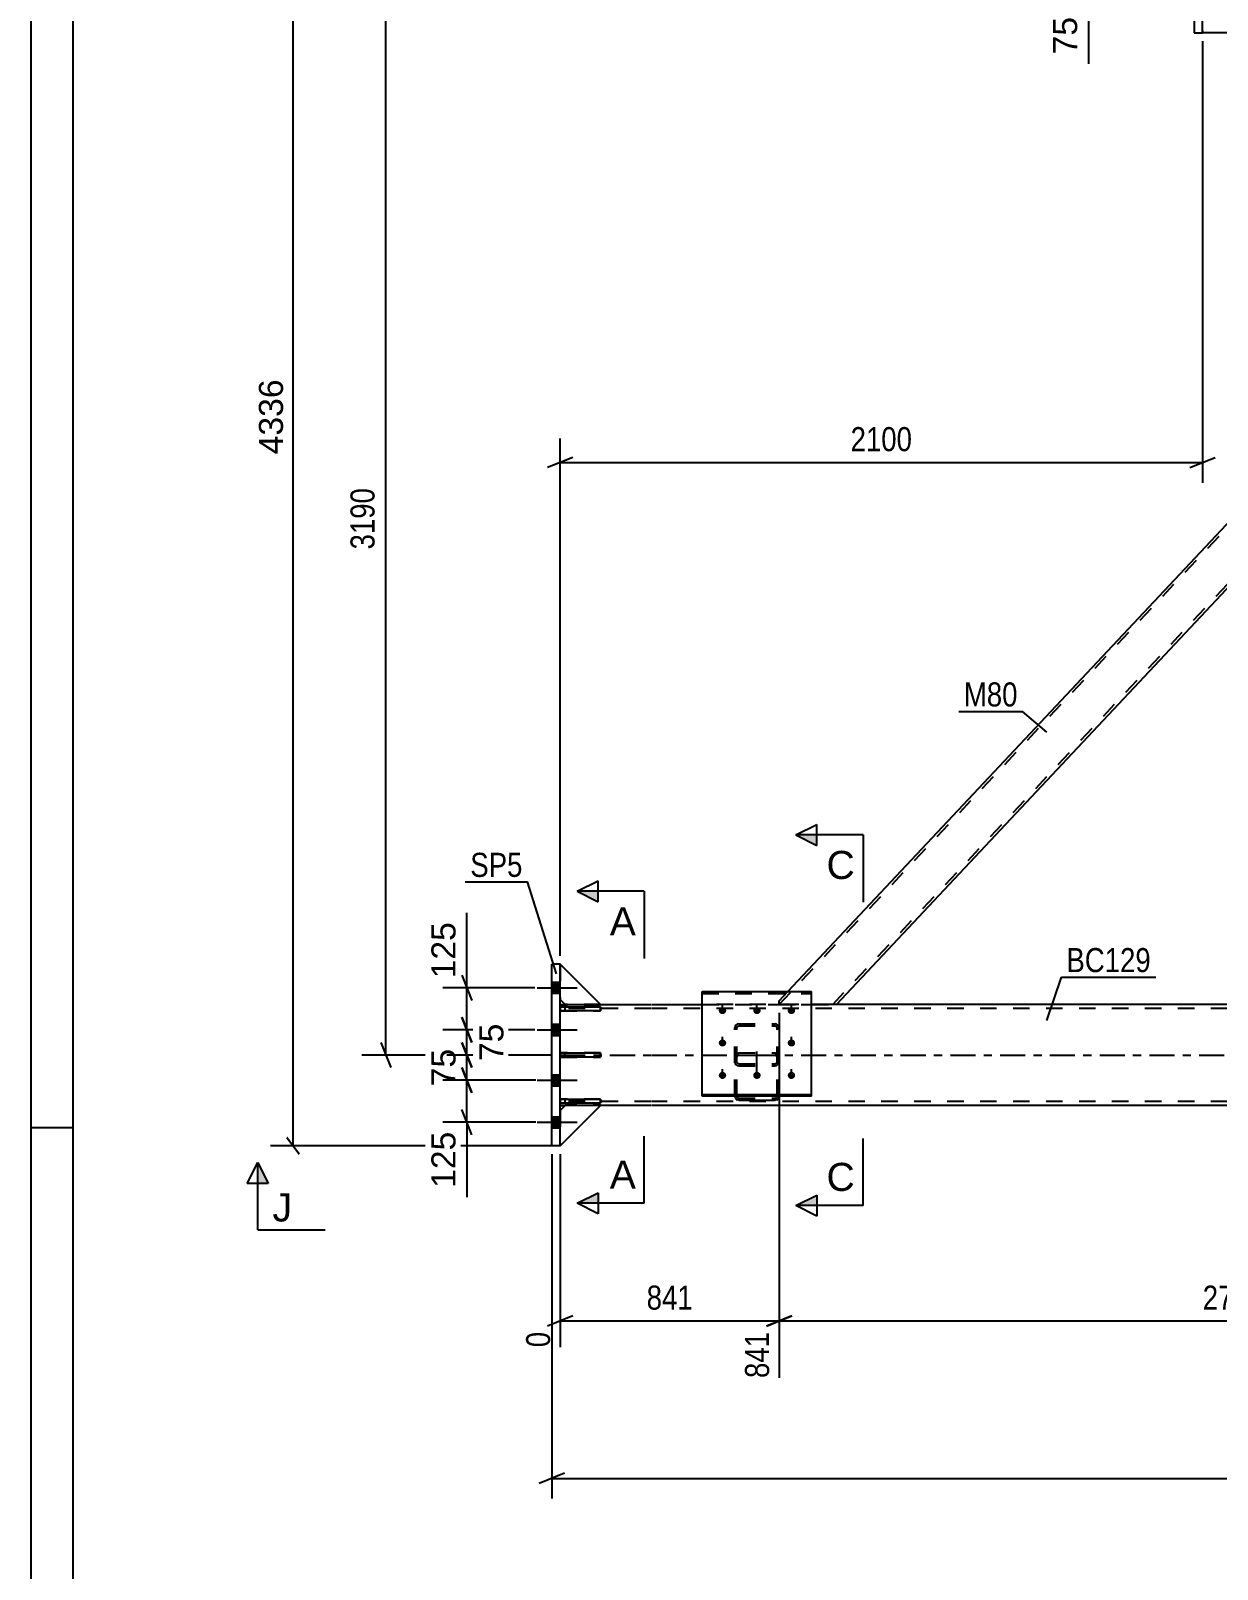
# Model space of a CAD drawing. Header units: millimetres. Extents: x -147 to 1042, y -583 to 258.
# Drawn here: x -147 to -5.8, y -188.8 to -5.8 of the extents above; entities that cross this region are included whole.
import ezdxf

# ---------------------------------------------------------------- set-up
doc = ezdxf.new("R2010")
doc.units = ezdxf.units.MM
doc.linetypes.add('DXK_LINE_DOT2', pattern=[3.9198, 1.9599, -1.9599])
doc.linetypes.add('DXK_LINE_DOT3', pattern=[5.9187, 2.979, -0.9799, 0.9799, -0.9799])
doc.styles.add('Arial', font='arial.ttf', dxfattribs={"height": 0.2})
doc.styles.add('Arial Narrow', font='ARIALN.TTF', dxfattribs={"height": 0.2})

# ---------------------------------------------------------------- blocks, each defined once
blk = doc.blocks.new('Unknown-335478933-1131')
at = {"color": 5, "linetype": 'Continuous'}
for p, q in [((-146.98, 257.75), (-146.98, -583.25)), ((-141.98, 252.75), (-141.98, -578.25)), ((-141.98, -136.25), (-146.98, -136.25))]:
    blk.add_line(p, q, dxfattribs=at)
blk = doc.blocks.new('Part-335478933-4177 - 4163')
at = {"color": 2, "linetype": 'Continuous'}
for p, q in [((-85, -138.4), (-85, -116.8)), ((-84, -116.8), (-85, -116.8)), ((-84, -138.4), (-84, -116.8)), ((-84, -138.4), (-85, -138.4))]:
    blk.add_line(p, q, dxfattribs=at)
blk = doc.blocks.new('Bolt-335478933-4175 - 4163')
at = {"linetype": 'Continuous'}
for points in [[(-85, -118.94), (-85, -120.26), (-84, -120.26), (-84, -118.94)], [(-85, -118.94), (-85, -120.26), (-84, -120.26), (-84, -118.94)], [(-85, -118.94), (-85, -120.26), (-84, -120.26), (-84, -118.94)], [(-85, -123.94), (-85, -125.26), (-84, -125.26), (-84, -123.94)], [(-85, -123.94), (-85, -125.26), (-84, -125.26), (-84, -123.94)], [(-85, -129.94), (-85, -131.26), (-84, -131.26), (-84, -129.94)], [(-85, -129.94), (-85, -131.26), (-84, -131.26), (-84, -129.94)], [(-85, -134.94), (-85, -136.26), (-84, -136.26), (-84, -134.94)], [(-85, -134.94), (-85, -136.26), (-84, -136.26), (-84, -134.94)], [(-85, -134.94), (-85, -136.26), (-84, -136.26), (-84, -134.94)]]:
    blk.add_hatch(color=1, dxfattribs=at).paths.add_polyline_path(points)
at = {"color": 1, "linetype": 'Continuous'}
for p, q in [((-85, -118.94), (-84, -118.94)), ((-85, -118.94), (-84, -118.94)), ((-85, -118.94), (-84, -118.94)), ((-86.76, -119.6), (-82, -119.6)), ((-86.76, -119.6), (-82, -119.6)), ((-86.76, -119.6), (-82, -119.6)), ((-85, -120.26), (-84, -120.26)), ((-85, -120.26), (-84, -120.26)), ((-85, -120.26), (-84, -120.26)), ((-85, -123.94), (-84, -123.94)), ((-85, -123.94), (-84, -123.94)), ((-86.76, -124.6), (-82, -124.6)), ((-86.76, -124.6), (-82, -124.6)), ((-85, -125.26), (-84, -125.26)), ((-85, -125.26), (-84, -125.26)), ((-86.76, -130.6), (-82, -130.6)), ((-86.76, -130.6), (-82, -130.6)), ((-85, -129.94), (-84, -129.94)), ((-85, -129.94), (-84, -129.94)), ((-85, -131.26), (-84, -131.26)), ((-85, -131.26), (-84, -131.26)), ((-85, -134.94), (-84, -134.94)), ((-85, -134.94), (-84, -134.94)), ((-85, -134.94), (-84, -134.94)), ((-86.76, -135.6), (-82, -135.6)), ((-86.76, -135.6), (-82, -135.6)), ((-86.76, -135.6), (-82, -135.6)), ((-85, -136.26), (-84, -136.26)), ((-85, -136.26), (-84, -136.26)), ((-85, -136.26), (-84, -136.26))]:
    blk.add_line(p, q, dxfattribs=at)
blk = doc.blocks.new('Part-335478933-4178 - 4163')
at = {"color": 2, "linetype": 'Continuous'}
for p, q in [((-7.6, 6), (-8.6, 6)), ((-8.6, 6), (-8.6, -6)), ((-7.6, -6), (-7.6, 6)), ((-8.6, -6), (-7.6, -6))]:
    blk.add_line(p, q, dxfattribs=at)
blk = doc.blocks.new('Part-335478933-4571 - 4163')
at = {"color": 2, "linetype": 'Continuous'}
for p, q in [((-83.4, -133.6), (-84, -134.2)), ((-84, -138.4), (-79.2, -133.6)), ((-79.2, -133.6), (-83.4, -133.6))]:
    blk.add_line(p, q, dxfattribs=at)
at = {"color": 7, "linetype": 'DXK_LINE_DOT2'}
blk.add_line((-84, -138.4), (-84, -134.2), dxfattribs=at)
blk = doc.blocks.new('Part-335478933-4208 - 4163')
at = {"color": 7, "linetype": 'DXK_LINE_DOT2'}
for p, q in [((-57.95, -121.6), (50.58, -6)), ((-51.59, -121.6), (56.76, -6.2)), ((56.76, -6), (50.15, -6)), ((-0.55, -67.71), (3.07, -63.85)), ((-57.96, -121.14), (-56.94, -120.06)), ((-57.96, -121.6), (-57.96, -121.14)), ((-57.96, -121.6), (-51.15, -121.6))]:
    blk.add_line(p, q, dxfattribs=at)
at = {"color": 2, "linetype": 'Continuous'}
for p, q in [((-56.94, -120.06), (50.15, -6)), ((3.07, -63.85), (56.76, -6.67)), ((56.76, -6.67), (56.76, -6)), ((-51.15, -121.6), (-0.55, -67.71))]:
    blk.add_line(p, q, dxfattribs=at)
blk = doc.blocks.new('Part-335478933-4326 - 4163')
at = {"color": 7, "linetype": 'DXK_LINE_DOT2'}
for p, q in [((-63.2, -124.18), (-63.24, -124.36)), ((-63.24, -132.46), (-63.24, -124.36)), ((-63.1, -124.04), (-63.2, -124.18)), ((-62.94, -123.94), (-63.1, -124.04)), ((-63, -124.36), (-62.98, -124.27)), ((-63, -132.46), (-63, -124.36)), ((-62.98, -124.27), (-62.93, -124.2)), ((-62.76, -123.91), (-62.94, -123.94)), ((-62.93, -124.2), (-62.85, -124.15)), ((-62.85, -124.15), (-62.76, -124.13)), ((-62.76, -123.91), (-58.44, -123.91)), ((-62.76, -124.13), (-58.44, -124.13)), ((-58.26, -123.94), (-58.44, -123.91)), ((-58.44, -124.13), (-58.35, -124.15)), ((-58.35, -124.15), (-58.27, -124.2)), ((-58.27, -124.2), (-58.22, -124.27)), ((-58.1, -124.04), (-58.26, -123.94)), ((-58.22, -124.27), (-58.2, -124.36)), ((-58.2, -132.46), (-58.2, -124.36)), ((-58, -124.18), (-58.1, -124.04)), ((-57.96, -124.36), (-58, -124.18)), ((-57.96, -132.46), (-57.96, -124.36)), ((-63.24, -127.86), (-63.2, -127.67)), ((-62.98, -127.77), (-63, -127.86)), ((-62.93, -127.68), (-62.98, -127.77)), ((-62.94, -127.39), (-62.76, -127.35)), ((-62.85, -127.63), (-62.93, -127.68)), ((-62.76, -127.61), (-62.85, -127.63)), ((-62.76, -127.35), (-58.44, -127.35)), ((-62.76, -127.61), (-58.44, -127.61)), ((-58.44, -127.35), (-58.26, -127.39)), ((-58.35, -127.63), (-58.44, -127.61)), ((-58.27, -127.68), (-58.35, -127.63)), ((-58.22, -127.77), (-58.27, -127.68)), ((-58.2, -127.86), (-58.22, -127.77)), ((-58, -127.67), (-57.96, -127.86)), ((-63.24, -128.42), (-63.2, -128.59)), ((-63.2, -128.59), (-63.1, -128.74)), ((-63.1, -128.74), (-62.94, -128.83)), ((-62.98, -128.5), (-63, -128.42)), ((-62.93, -128.58), (-62.98, -128.5)), ((-62.94, -128.83), (-62.76, -128.87)), ((-62.85, -128.63), (-62.93, -128.58)), ((-62.76, -128.64), (-62.85, -128.63)), ((-62.76, -128.64), (-58.44, -128.64)), ((-62.76, -128.87), (-58.44, -128.87)), ((-58.35, -128.63), (-58.44, -128.64)), ((-58.44, -128.87), (-58.26, -128.83)), ((-58.27, -128.58), (-58.35, -128.63)), ((-58.22, -128.5), (-58.27, -128.58)), ((-58.26, -128.83), (-58.1, -128.74)), ((-58.2, -128.42), (-58.22, -128.5)), ((-58.1, -128.74), (-58, -128.59)), ((-58, -128.59), (-57.96, -128.42)), ((-63.23, -132.49), (-63.24, -132.46)), ((-63, -132.46), (-62.98, -132.56)), ((-62.98, -132.56), (-62.93, -132.64)), ((-62.93, -132.64), (-62.85, -132.7)), ((-62.85, -132.7), (-62.76, -132.72)), ((-62.76, -132.72), (-58.44, -132.72)), ((-58.44, -132.72), (-58.35, -132.7)), ((-58.35, -132.7), (-58.27, -132.64)), ((-58.27, -132.64), (-58.22, -132.56)), ((-58.22, -132.56), (-58.2, -132.46)), ((-57.96, -132.46), (-57.97, -132.49))]:
    blk.add_line(p, q, dxfattribs=at)
at = {"color": 7, "linetype": 'DXK_LINE_DOT3'}
blk.add_line((-60.6, -130.16), (-60.6, -126.39), dxfattribs=at)
at = {"color": 2, "linetype": 'Continuous'}
for p, q in [((-63.2, -132.66), (-63.23, -132.49)), ((-62.76, -132.97), (-62.94, -132.93)), ((-62.76, -132.97), (-58.44, -132.97)), ((-58.26, -132.93), (-58.44, -132.97)), ((-57.97, -132.49), (-58, -132.66))]:
    blk.add_line(p, q, dxfattribs=at)
at = {"color": 7, "linetype": 'DXK_LINE_DOT2'}
for centre, start, end in [((-62.74, -127.84), 114.32, 159.2417), ((-58.46, -127.84), 20.7583, 65.68)]:
    blk.add_arc(centre, 0.496, start, end, dxfattribs=at)
at = {"color": 2, "linetype": 'Continuous'}
for centre, start, end in [((-62.74, -132.48), 200.7583, 245.68), ((-58.46, -132.48), 294.32, 339.2417)]:
    blk.add_arc(centre, 0.496, start, end, dxfattribs=at)
blk = doc.blocks.new('Part-335478933-4429 - 4163')
at = {"color": 2, "linetype": 'Continuous'}
for p, q in [((-67.1, -120.06), (-54.1, -120.06)), ((-67.1, -132.49), (-67.1, -120.06)), ((-54.1, -132.49), (-54.1, -120.06)), ((-67.1, -132.28), (-54.1, -132.28)), ((-54.1, -132.49), (-67.1, -132.49))]:
    blk.add_line(p, q, dxfattribs=at)
at = {"color": 7, "linetype": 'DXK_LINE_DOT2'}
blk.add_line((-67.1, -120.28), (-54.1, -120.28), dxfattribs=at)
blk = doc.blocks.new('Part-335478933-4473 - 4163')
at = {"color": 2, "linetype": 'Continuous'}
for p, q in [((-84, -121.6), (-83.4, -121.6)), ((-79.2, -121.6), (-73.2, -121.6)), ((-73.1, -121.6), (-67.1, -121.6)), ((172.91, -121.6), (-54.1, -121.6)), ((-84, -133.6), (-83.4, -133.6)), ((-73.2, -133.6), (-79.2, -133.6)), ((548.04, -133.6), (-73.1, -133.6))]:
    blk.add_line(p, q, dxfattribs=at)
at = {"color": 7, "linetype": 'DXK_LINE_DOT2'}
for p, q in [((-84, -133.6), (-84, -121.6)), ((-73.2, -122.08), (-84, -122.08)), ((-83.4, -121.6), (-79.2, -121.6)), ((548.04, -122.08), (-73.1, -122.08)), ((548.04, -121.6), (-67.1, -121.6)), ((-67.1, -121.6), (-54.1, -121.6)), ((-73.2, -133.12), (-84, -133.12)), ((548.04, -133.12), (-73.1, -133.12)), ((-79.2, -133.6), (-83.4, -133.6))]:
    blk.add_line(p, q, dxfattribs=at)
at = {"color": 7, "linetype": 'DXK_LINE_DOT3'}
for p, q in [((-84, -127.6), (-73.2, -127.6)), ((-73.1, -127.6), (548.04, -127.6))]:
    blk.add_line(p, q, dxfattribs=at)
blk = doc.blocks.new('Part-335478933-4478 - 4163')
at = {"color": 7, "linetype": 'DXK_LINE_DOT2'}
blk.add_line((-7.6, 6), (-7.6, -6), dxfattribs=at)
at = {"color": 2, "linetype": 'Continuous'}
blk.add_line((421.8, -6), (-7.6, -6), dxfattribs=at)
blk = doc.blocks.new('Bolt-335478933-4514 - 4163')
at = {"linetype": 'Continuous'}
for points in [[(-64.7, -122.73), (-64.79, -122.72), (-64.88, -122.69), (-64.96, -122.65), (-65.03, -122.59), (-65.08, -122.52), (-65.12, -122.44), (-65.14, -122.36), (-65.14, -122.27), (-65.12, -122.19), (-65.08, -122.11), (-65.03, -122.04), (-64.96, -121.98), (-64.88, -121.94), (-64.79, -121.91), (-64.7, -121.9), (-64.61, -121.91), (-64.52, -121.94), (-64.44, -121.98), (-64.37, -122.04), (-64.32, -122.11), (-64.28, -122.19), (-64.26, -122.27), (-64.26, -122.36), (-64.28, -122.44), (-64.32, -122.52), (-64.37, -122.59), (-64.44, -122.65), (-64.52, -122.69), (-64.61, -122.72)], [(-60.6, -122.73), (-60.69, -122.72), (-60.78, -122.69), (-60.86, -122.65), (-60.93, -122.59), (-60.98, -122.52), (-61.02, -122.44), (-61.04, -122.36), (-61.04, -122.27), (-61.02, -122.19), (-60.98, -122.11), (-60.93, -122.04), (-60.86, -121.98), (-60.78, -121.94), (-60.69, -121.91), (-60.6, -121.9), (-60.51, -121.91), (-60.42, -121.94), (-60.34, -121.98), (-60.27, -122.04), (-60.22, -122.11), (-60.18, -122.19), (-60.16, -122.27), (-60.16, -122.36), (-60.18, -122.44), (-60.22, -122.52), (-60.27, -122.59), (-60.34, -122.65), (-60.42, -122.69), (-60.51, -122.72)], [(-56.5, -122.73), (-56.59, -122.72), (-56.68, -122.69), (-56.76, -122.65), (-56.83, -122.59), (-56.88, -122.52), (-56.92, -122.44), (-56.94, -122.36), (-56.94, -122.27), (-56.92, -122.19), (-56.88, -122.11), (-56.83, -122.04), (-56.76, -121.98), (-56.68, -121.94), (-56.59, -121.91), (-56.5, -121.9), (-56.41, -121.91), (-56.32, -121.94), (-56.24, -121.98), (-56.17, -122.04), (-56.12, -122.11), (-56.08, -122.19), (-56.06, -122.27), (-56.06, -122.36), (-56.08, -122.44), (-56.12, -122.52), (-56.17, -122.59), (-56.24, -122.65), (-56.32, -122.69), (-56.41, -122.72)], [(-64.7, -126.58), (-64.79, -126.57), (-64.88, -126.55), (-64.96, -126.5), (-65.03, -126.44), (-65.08, -126.37), (-65.12, -126.3), (-65.14, -126.21), (-65.14, -126.12), (-65.12, -126.04), (-65.08, -125.96), (-65.03, -125.89), (-64.96, -125.83), (-64.88, -125.79), (-64.79, -125.76), (-64.7, -125.75), (-64.61, -125.76), (-64.52, -125.79), (-64.44, -125.83), (-64.37, -125.89), (-64.32, -125.96), (-64.28, -126.04), (-64.26, -126.12), (-64.26, -126.21), (-64.28, -126.3), (-64.32, -126.37), (-64.37, -126.44), (-64.44, -126.5), (-64.52, -126.55), (-64.61, -126.57)], [(-56.5, -126.58), (-56.59, -126.57), (-56.68, -126.55), (-56.76, -126.5), (-56.83, -126.44), (-56.88, -126.37), (-56.92, -126.3), (-56.94, -126.21), (-56.94, -126.12), (-56.92, -126.04), (-56.88, -125.96), (-56.83, -125.89), (-56.76, -125.83), (-56.68, -125.79), (-56.59, -125.76), (-56.5, -125.75), (-56.41, -125.76), (-56.32, -125.79), (-56.24, -125.83), (-56.17, -125.89), (-56.12, -125.96), (-56.08, -126.04), (-56.06, -126.12), (-56.06, -126.21), (-56.08, -126.3), (-56.12, -126.37), (-56.17, -126.44), (-56.24, -126.5), (-56.32, -126.55), (-56.41, -126.57)], [(-64.7, -130.43), (-64.79, -130.43), (-64.88, -130.4), (-64.96, -130.36), (-65.03, -130.3), (-65.08, -130.23), (-65.12, -130.15), (-65.14, -130.06), (-65.14, -129.98), (-65.12, -129.89), (-65.08, -129.81), (-65.03, -129.74), (-64.96, -129.69), (-64.88, -129.64), (-64.79, -129.62), (-64.7, -129.61), (-64.61, -129.62), (-64.52, -129.64), (-64.44, -129.69), (-64.37, -129.74), (-64.32, -129.81), (-64.28, -129.89), (-64.26, -129.98), (-64.26, -130.06), (-64.28, -130.15), (-64.32, -130.23), (-64.37, -130.3), (-64.44, -130.36), (-64.52, -130.4), (-64.61, -130.43)], [(-60.6, -130.43), (-60.69, -130.43), (-60.78, -130.4), (-60.86, -130.36), (-60.93, -130.3), (-60.98, -130.23), (-61.02, -130.15), (-61.04, -130.06), (-61.04, -129.98), (-61.02, -129.89), (-60.98, -129.81), (-60.93, -129.74), (-60.86, -129.69), (-60.78, -129.64), (-60.69, -129.62), (-60.6, -129.61), (-60.51, -129.62), (-60.42, -129.64), (-60.34, -129.69), (-60.27, -129.74), (-60.22, -129.81), (-60.18, -129.89), (-60.16, -129.98), (-60.16, -130.06), (-60.18, -130.15), (-60.22, -130.23), (-60.27, -130.3), (-60.34, -130.36), (-60.42, -130.4), (-60.51, -130.43)], [(-56.5, -130.43), (-56.59, -130.43), (-56.68, -130.4), (-56.76, -130.36), (-56.83, -130.3), (-56.88, -130.23), (-56.92, -130.15), (-56.94, -130.06), (-56.94, -129.98), (-56.92, -129.89), (-56.88, -129.81), (-56.83, -129.74), (-56.76, -129.69), (-56.68, -129.64), (-56.59, -129.62), (-56.5, -129.61), (-56.41, -129.62), (-56.32, -129.64), (-56.24, -129.69), (-56.17, -129.74), (-56.12, -129.81), (-56.08, -129.89), (-56.06, -129.98), (-56.06, -130.06), (-56.08, -130.15), (-56.12, -130.23), (-56.17, -130.3), (-56.24, -130.36), (-56.32, -130.4), (-56.41, -130.43)]]:
    blk.add_hatch(color=1, dxfattribs=at).paths.add_polyline_path(points)
at = {"color": 1, "linetype": 'Continuous'}
for p, q in [((-64.7, -122.71), (-64.7, -121.58)), ((-60.6, -122.71), (-60.6, -121.58)), ((-56.5, -122.71), (-56.5, -121.58)), ((-64.7, -126.56), (-64.7, -125.43)), ((-56.5, -126.56), (-56.5, -125.43)), ((-64.7, -130.42), (-64.7, -129.28)), ((-60.6, -130.42), (-60.6, -129.28)), ((-56.5, -130.42), (-56.5, -129.28))]:
    blk.add_line(p, q, dxfattribs=at)
blk = doc.blocks.new('Part-335478933-4568 - 4163')
at = {"color": 7, "linetype": 'DXK_LINE_DOT2'}
for p, q in [((-83.4, -133.6), (-84, -134.2)), ((-84, -138.4), (-79.2, -133.6)), ((-84, -134.2), (-84, -138.4)), ((-79.2, -133.6), (-83.4, -133.6))]:
    blk.add_line(p, q, dxfattribs=at)
blk = doc.blocks.new('Part-335478933-4574 - 4163')
at = {"color": 7, "linetype": 'DXK_LINE_DOT2'}
for p, q in [((-84, -121), (-84, -116.8)), ((-84, -116.8), (-79.2, -121.6)), ((-83.4, -121.6), (-84, -121)), ((-79.2, -121.6), (-83.4, -121.6))]:
    blk.add_line(p, q, dxfattribs=at)
blk = doc.blocks.new('Part-335478933-4577 - 4163')
at = {"color": 2, "linetype": 'Continuous'}
for p, q in [((-79.2, -121.6), (-84, -116.8)), ((-84, -121), (-83.4, -121.6)), ((-83.4, -121.6), (-79.2, -121.6))]:
    blk.add_line(p, q, dxfattribs=at)
at = {"color": 7, "linetype": 'DXK_LINE_DOT2'}
blk.add_line((-84, -116.8), (-84, -121), dxfattribs=at)
blk = doc.blocks.new('Part-335478933-4580 - 4163')
at = {"color": 2, "linetype": 'Continuous'}
for p, q in [((-84, -127.84), (-84, -127.36)), ((-84, -127.36), (-79.2, -127.36)), ((-79.2, -127.84), (-84, -127.84)), ((-79.2, -127.36), (-79.2, -127.84))]:
    blk.add_line(p, q, dxfattribs=at)
at = {"color": 7, "linetype": 'DXK_LINE_DOT2'}
blk.add_line((-83.4, -127.84), (-83.4, -127.36), dxfattribs=at)
blk = doc.blocks.new('Part-335478933-4583 - 4163')
at = {"color": 2, "linetype": 'Continuous'}
for p, q in [((-84, -133.34), (-84, -132.86)), ((-84, -132.86), (-79.2, -132.86)), ((-79.2, -133.34), (-84, -133.34)), ((-79.2, -132.86), (-79.2, -133.34))]:
    blk.add_line(p, q, dxfattribs=at)
at = {"color": 7, "linetype": 'DXK_LINE_DOT2'}
blk.add_line((-83.4, -133.34), (-83.4, -132.86), dxfattribs=at)
blk = doc.blocks.new('Part-335478933-4586 - 4163')
at = {"color": 2, "linetype": 'Continuous'}
for p, q in [((-84, -122.34), (-84, -121.86)), ((-84, -121.86), (-79.2, -121.86)), ((-79.2, -122.34), (-84, -122.34)), ((-79.2, -121.86), (-79.2, -122.34))]:
    blk.add_line(p, q, dxfattribs=at)
at = {"color": 7, "linetype": 'DXK_LINE_DOT2'}
blk.add_line((-83.4, -122.34), (-83.4, -121.86), dxfattribs=at)
blk = doc.blocks.new('Part-335478933-4589 - 4163')
at = {"color": 7, "linetype": 'DXK_LINE_DOT2'}
for p, q in [((-79.2, -127.36), (-84, -127.36)), ((-84, -127.36), (-84, -127.84)), ((-84, -127.84), (-79.2, -127.84)), ((-83.4, -127.84), (-83.4, -127.36)), ((-79.2, -127.84), (-79.2, -127.36))]:
    blk.add_line(p, q, dxfattribs=at)
blk = doc.blocks.new('Part-335478933-4592 - 4163')
at = {"color": 7, "linetype": 'DXK_LINE_DOT2'}
for p, q in [((-79.2, -132.86), (-84, -132.86)), ((-84, -132.86), (-84, -133.34)), ((-84, -133.34), (-79.2, -133.34)), ((-83.4, -133.34), (-83.4, -132.86)), ((-79.2, -133.34), (-79.2, -132.86))]:
    blk.add_line(p, q, dxfattribs=at)
blk = doc.blocks.new('Part-335478933-4595 - 4163')
at = {"color": 7, "linetype": 'DXK_LINE_DOT2'}
for p, q in [((-79.2, -121.86), (-84, -121.86)), ((-84, -121.86), (-84, -122.34)), ((-84, -122.34), (-79.2, -122.34)), ((-83.4, -122.34), (-83.4, -121.86)), ((-79.2, -122.34), (-79.2, -121.86))]:
    blk.add_line(p, q, dxfattribs=at)
blk = doc.blocks.new('StraightDimension-335478933-5406 - 4163')
at = {"color": 7, "linetype": 'Continuous'}
for p, q in [((-7.6, -7), (-7.6, -59.52)), ((-84, -115.8), (-84, -54.27)), ((-82.5, -56.52), (-85.5, -57.72)), ((-9.1, -57.72), (-6.1, -56.52)), ((-84, -57.12), (-7.6, -57.12))]:
    blk.add_line(p, q, dxfattribs=at)
at = {"color": 0}
blk.add_wipeout([(-41.54, -56.37), (-41.54, -52.17), (-50.06, -52.17), (-50.06, -56.37)], dxfattribs=at)
at = {"color": 3, "style": 'Arial Narrow'}
blk.add_text('2100', height=2.863, dxfattribs=at).set_placement((-49.46, -55.77))
blk = doc.blocks.new('StraightDimension-335478933-4740 - 4163')
at = {"color": 7, "linetype": 'Continuous'}
for p, q in [((-57.96, -122.6), (-57.96, -166.02)), ((-84, -139.4), (-84, -162.36)), ((-82.5, -158.64), (-85.5, -159.84)), ((-59.46, -159.84), (-56.46, -158.64)), ((-84, -159.24), (-57.96, -159.24))]:
    blk.add_line(p, q, dxfattribs=at)
at = {"color": 0}
blk.add_wipeout([(-67.64, -158.49), (-67.64, -154.29), (-74.32, -154.29), (-74.32, -158.49)], dxfattribs=at)
at = {"color": 0, "linetype": 'Continuous'}
for points in [[(-84.6, -159.94), (-88.8, -159.94), (-88.8, -162.96), (-84.6, -162.96)], [(-58.56, -159.94), (-62.76, -159.94), (-62.76, -166.62), (-58.56, -166.62)]]:
    blk.add_wipeout(points, dxfattribs=at)
at = {"color": 3, "style": 'Arial Narrow'}
blk.add_text('841', height=2.863, dxfattribs=at).set_placement((-73.72, -157.89))
at = {"color": 3, "linetype": 'Continuous', "style": 'Arial Narrow'}
for s, height, p in [('0', 2.86, (-85.2, -162.36)), ('841', 2.863, (-59.16, -166.02))]:
    blk.add_text(s, height=height, rotation=90.0002, dxfattribs=at).set_placement(p)
blk = doc.blocks.new('StraightDimension-335478933-5184 - 4163')
at = {"linetype": 'Continuous'}
blk.add_hatch(color=7, dxfattribs=at).paths.add_polyline_path([(-114.96, -139.3), (-115.11, -139.5), (-116.61, -137.5), (-116.46, -137.3)])
at = {"color": 7, "linetype": 'Continuous'}
for p, q in [((-115.78, -138.4), (-115.78, 35.02)), ((-85, -138.4), (-118.48, -138.4))]:
    blk.add_line(p, q, dxfattribs=at)
at = {"color": 0}
blk.add_wipeout([(-116.38, -46.64), (-120.58, -46.64), (-120.58, -56.74), (-116.38, -56.74)], dxfattribs=at)
at = {"color": 3, "style": 'Arial'}
blk.add_text('4336', height=2.865, rotation=90.0002, dxfattribs=at).set_placement((-116.98, -56.14))
blk = doc.blocks.new('StraightDimension-335478933-5398 - 4163')
at = {"color": 7, "linetype": 'Continuous'}
for p, q in [((-8.6, 0), (-107.59, 0)), ((-104.14, -1.5), (-105.34, 1.5)), ((-104.74, -127.6), (-104.74, 0)), ((-105.34, -126.1), (-104.14, -129.1)), ((-85, -127.6), (-107.59, -127.6))]:
    blk.add_line(p, q, dxfattribs=at)
at = {"color": 0}
blk.add_wipeout([(-105.49, -59.54), (-109.69, -59.54), (-109.69, -68.06), (-105.49, -68.06)], dxfattribs=at)
at = {"color": 3, "style": 'Arial Narrow'}
blk.add_text('3190', height=2.863, rotation=90.0002, dxfattribs=at).set_placement((-106.09, -67.46))
blk = doc.blocks.new('StraightDimension-335478933-11354 - 4163')
at = {"color": 7, "linetype": 'Continuous'}
for p, q in [((-95.71, -118.1), (-94.51, -121.1)), ((-87.04, -119.6), (-97.96, -119.6)), ((-95.11, -124.6), (-95.11, -119.6)), ((-94.51, -126.1), (-95.71, -123.1)), ((-87.04, -124.6), (-97.96, -124.6))]:
    blk.add_line(p, q, dxfattribs=at)
at = {"color": 0}
blk.add_wipeout([(-95.86, -111.2), (-100.06, -111.2), (-100.06, -119.08), (-95.86, -119.08)], dxfattribs=at)
at = {"color": 7, "linetype": 'Continuous'}
blk.add_line((-95.11, -119.6), (-95.11, -110.68), dxfattribs=at)
blk.add_line((-95.11, -119.6), (-95.11, -110.68), dxfattribs=at)
at = {"color": 3, "style": 'Arial'}
blk.add_text('125', height=2.865, rotation=90.0002, dxfattribs=at).set_placement((-96.46, -118.48))
blk = doc.blocks.new('StraightDimension-335478933-11356 - 4163')
at = {"color": 7, "linetype": 'Continuous'}
for p, q in [((-95.71, -126.1), (-94.51, -129.1)), ((-85, -127.6), (-97.96, -127.6)), ((-95.11, -130.6), (-95.11, -127.6)), ((-94.51, -132.1), (-95.71, -129.1)), ((-86.89, -130.6), (-97.96, -130.6))]:
    blk.add_line(p, q, dxfattribs=at)
at = {"color": 0}
blk.add_wipeout([(-95.86, -126.28), (-100.06, -126.28), (-100.06, -131.92), (-95.86, -131.92)], dxfattribs=at)
at = {"color": 3, "style": 'Arial'}
blk.add_text('75', height=2.865, rotation=90.0002, dxfattribs=at).set_placement((-96.46, -131.32))
blk = doc.blocks.new('StraightDimension-335478933-11242 - 4163')
at = {"color": 7, "linetype": 'Continuous'}
for p, q in [((-85, -139.4), (-85, -180.36)), ((-83.5, -177.36), (-86.5, -178.56)), ((-85, -177.96), (579.6, -177.96))]:
    blk.add_line(p, q, dxfattribs=at)
blk = doc.blocks.new('StraightDimension-335478933-4767 - 4163')
at = {"color": 7, "linetype": 'Continuous'}
for p, q in [((-57.96, -122.6), (-57.96, -166.02)), ((50.13, -122.6), (50.13, -167.85)), ((-56.46, -158.64), (-59.46, -159.84)), ((48.63, -159.84), (51.63, -158.64)), ((-57.96, -159.24), (50.13, -159.24))]:
    blk.add_line(p, q, dxfattribs=at)
at = {"color": 0}
blk.add_wipeout([(0.34, -158.49), (0.34, -154.29), (-8.17, -154.29), (-8.17, -158.49)], dxfattribs=at)
at = {"color": 0, "linetype": 'Continuous'}
blk.add_wipeout([(49.53, -159.94), (45.33, -159.94), (45.33, -168.45), (49.53, -168.45)], dxfattribs=at)
at = {"color": 3, "style": 'Arial Narrow'}
blk.add_text('2702', height=2.863, dxfattribs=at).set_placement((-7.57, -157.89))
at = {"color": 3, "linetype": 'Continuous', "style": 'Arial Narrow'}
blk.add_text('3543', height=2.863, rotation=90.0002, dxfattribs=at).set_placement((48.93, -167.85))
blk = doc.blocks.new('StraightDimension-335478933-11355 - 4163')
at = {"color": 7, "linetype": 'Continuous'}
for p, q in [((-95.71, -123.1), (-94.51, -126.1)), ((-87.04, -124.6), (-97.51, -124.6)), ((-94.51, -129.1), (-95.71, -126.1)), ((-95.11, -127.6), (-95.11, -124.6)), ((-85, -127.6), (-97.51, -127.6))]:
    blk.add_line(p, q, dxfattribs=at)
at = {"color": 0}
blk.add_wipeout([(-90.16, -123.28), (-94.36, -123.28), (-94.36, -128.92), (-90.16, -128.92)], dxfattribs=at)
at = {"color": 3, "style": 'Arial'}
blk.add_text('75', height=2.865, rotation=90.0002, dxfattribs=at).set_placement((-90.76, -128.32))
blk = doc.blocks.new('StraightDimension-335478933-11357 - 4163')
at = {"color": 7, "linetype": 'Continuous'}
for p, q in [((-95.71, -129.1), (-94.51, -132.1)), ((-86.89, -130.6), (-97.96, -130.6)), ((-95.11, -135.6), (-95.11, -130.6)), ((-94.51, -137.1), (-95.71, -134.1)), ((-86.89, -135.6), (-97.96, -135.6))]:
    blk.add_line(p, q, dxfattribs=at)
at = {"color": 0}
blk.add_wipeout([(-95.86, -136.13), (-100.06, -136.13), (-100.06, -144), (-95.86, -144)], dxfattribs=at)
at = {"color": 7, "linetype": 'Continuous'}
blk.add_line((-95.11, -135.6), (-95.11, -144.52), dxfattribs=at)
blk.add_line((-95.11, -135.6), (-95.11, -144.52), dxfattribs=at)
at = {"color": 3, "style": 'Arial'}
blk.add_text('125', height=2.865, rotation=90.0002, dxfattribs=at).set_placement((-96.46, -143.4))
blk = doc.blocks.new('StraightDimension-335478933-11404 - 4163')
at = {"color": 7, "linetype": 'Continuous'}
for p, q in [((-8.6, 0), (-24.01, 0)), ((-21.76, 1.5), (-20.56, -1.5)), ((-21.16, -3), (-21.16, 0)), ((-20.56, -4.5), (-21.76, -1.5)), ((-10.12, -3), (-24.01, -3))]:
    blk.add_line(p, q, dxfattribs=at)
at = {"color": 0}
blk.add_wipeout([(-21.91, -3.53), (-26.11, -3.53), (-26.11, -9.17), (-21.91, -9.17)], dxfattribs=at)
at = {"color": 7, "linetype": 'Continuous'}
blk.add_line((-21.16, -3), (-21.16, -9.7), dxfattribs=at)
blk.add_line((-21.16, -3), (-21.16, -9.7), dxfattribs=at)
at = {"color": 3, "style": 'Arial'}
blk.add_text('75', height=2.865, rotation=90.0002, dxfattribs=at).set_placement((-22.51, -8.57))
blk = doc.blocks.new('Mark-335478933-4204 - 4163')
at = {"color": 0}
blk.add_wipeout([(-29.6, -86.14), (-29.6, -83.14), (-35.99, -83.14), (-35.99, -86.14)], dxfattribs=at)
blk.add_wipeout([(-29.6, -86.14), (-29.6, -83.14), (-35.99, -83.14), (-35.99, -86.14)], dxfattribs=at)
at = {"color": 30, "linetype": 'Continuous'}
for p in [(-36.59, -86.74), (-26.12, -89.2)]:
    blk.add_line(p, (-29, -86.74), dxfattribs=at)
at = {"color": 3, "style": 'Arial Narrow'}
blk.add_text('M80', height=2.863, dxfattribs=at).set_placement((-35.99, -86.14))
blk = doc.blocks.new('Mark-335478933-4469 - 4163')
at = {"color": 0}
blk.add_wipeout([(-13.74, -117.74), (-13.74, -114.74), (-23.79, -114.74), (-23.79, -117.74)], dxfattribs=at)
blk.add_wipeout([(-13.74, -117.74), (-13.74, -114.74), (-23.79, -114.74), (-23.79, -117.74)], dxfattribs=at)
at = {"color": 30, "linetype": 'Continuous'}
for p, q in [((-26.13, -123.49), (-24.39, -118.34)), ((-24.39, -118.34), (-13.14, -118.34))]:
    blk.add_line(p, q, dxfattribs=at)
at = {"color": 3, "style": 'Arial Narrow'}
blk.add_text('BC129', height=2.863, dxfattribs=at).set_placement((-23.79, -117.74))
blk = doc.blocks.new('SectionMark-335478933-5675 - 4163')
at = {"linetype": 'Continuous'}
blk.add_hatch(color=6, dxfattribs=at).paths.add_polyline_path([(-118.73, -142.9), (-119.98, -142.9), (-119.98, -140.4)])
at = {"color": 6, "linetype": 'Continuous'}
for p, q in [((-121.23, -142.9), (-119.98, -140.4)), ((-119.98, -148.4), (-119.98, -140.4)), ((-119.98, -140.4), (-118.73, -142.9)), ((-118.73, -142.9), (-121.23, -142.9)), ((-119.98, -148.4), (-111.98, -148.4))]:
    blk.add_line(p, q, dxfattribs=at)
at = {"color": 0, "linetype": 'Continuous'}
blk.add_wipeout([(-115.9, -147.4), (-115.9, -143.9), (-118.23, -143.9), (-118.23, -147.4)], dxfattribs=at)
at = {"color": 3, "linetype": 'Continuous', "style": 'Arial'}
blk.add_text('J', height=3.34, dxfattribs=at).set_placement((-118.23, -147.4))
blk = doc.blocks.new('SectionMark-335478933-5679 - 4163')
at = {"linetype": 'Continuous'}
for points in [[(-79.5, -108.12), (-79.5, -109.37), (-82, -108.12)], [(-79.5, -143.99), (-79.5, -145.24), (-82, -145.24)]]:
    blk.add_hatch(color=6, dxfattribs=at).paths.add_polyline_path(points)
at = {"color": 6, "linetype": 'Continuous'}
for p, q in [((-82, -108.12), (-79.5, -106.87)), ((-79.5, -109.37), (-79.5, -106.87)), ((-74, -108.12), (-82, -108.12)), ((-82, -108.12), (-79.5, -109.37)), ((-74, -108.12), (-74, -116.12)), ((-74, -145.24), (-74, -137.24)), ((-82, -145.24), (-79.5, -143.99)), ((-79.5, -143.99), (-79.5, -146.49)), ((-74, -145.24), (-82, -145.24)), ((-79.5, -146.49), (-82, -145.24))]:
    blk.add_line(p, q, dxfattribs=at)
at = {"color": 0, "linetype": 'Continuous'}
for points in [[(-75, -113.37), (-75, -109.87), (-78.11, -109.87), (-78.11, -113.37)], [(-75, -143.49), (-75, -139.99), (-78.11, -139.99), (-78.11, -143.49)]]:
    blk.add_wipeout(points, dxfattribs=at)
at = {"color": 3, "linetype": 'Continuous', "style": 'Arial'}
for p in [(-78.11, -113.37), (-78.11, -143.49)]:
    blk.add_text('A', height=3.34, dxfattribs=at).set_placement(p)
blk = doc.blocks.new('SectionMark-335478933-5681 - 4163')
at = {"linetype": 'Continuous'}
for points in [[(-53.46, -101.41), (-53.46, -102.66), (-55.96, -101.41)], [(-53.46, -144.27), (-53.46, -145.52), (-55.96, -145.52)]]:
    blk.add_hatch(color=6, dxfattribs=at).paths.add_polyline_path(points)
at = {"color": 6, "linetype": 'Continuous'}
for p, q in [((-55.96, -101.41), (-53.46, -100.16)), ((-53.46, -102.66), (-53.46, -100.16)), ((-47.96, -101.41), (-55.96, -101.41)), ((-55.96, -101.41), (-53.46, -102.66)), ((-47.96, -101.41), (-47.96, -109.41)), ((-47.96, -145.52), (-47.96, -137.52)), ((-55.96, -145.52), (-53.46, -144.27)), ((-53.46, -144.27), (-53.46, -146.77)), ((-47.96, -145.52), (-55.96, -145.52)), ((-53.46, -146.77), (-55.96, -145.52))]:
    blk.add_line(p, q, dxfattribs=at)
at = {"color": 0, "linetype": 'Continuous'}
for points in [[(-48.96, -106.66), (-48.96, -103.16), (-52.33, -103.16), (-52.33, -106.66)], [(-48.96, -143.77), (-48.96, -140.27), (-52.33, -140.27), (-52.33, -143.77)]]:
    blk.add_wipeout(points, dxfattribs=at)
at = {"color": 3, "linetype": 'Continuous', "style": 'Arial'}
for p in [(-52.33, -106.66), (-52.33, -143.77)]:
    blk.add_text('C', height=3.34, dxfattribs=at).set_placement(p)
blk = doc.blocks.new('Mark-335478933-12954 - 4163')
at = {"color": 0}
blk.add_wipeout([(-88.49, -106.41), (-88.49, -103.41), (-94.7, -103.41), (-94.7, -106.41)], dxfattribs=at)
blk.add_wipeout([(-88.49, -106.41), (-88.49, -103.41), (-94.7, -103.41), (-94.7, -106.41)], dxfattribs=at)
at = {"color": 30, "linetype": 'Continuous'}
for p in [(-95.3, -107.01), (-84.44, -117.95)]:
    blk.add_line(p, (-87.89, -107.01), dxfattribs=at)
at = {"color": 3, "style": 'Arial Narrow'}
blk.add_text('SP5', height=2.863, dxfattribs=at).set_placement((-94.7, -106.41))

msp = doc.modelspace()

# ---------------------------------------------------------------- block references
for name in ['Unknown-335478933-1131', 'Part-335478933-4478 - 4163', 'Part-335478933-4178 - 4163', 'Part-335478933-4208 - 4163', 'Part-335478933-4177 - 4163', 'Part-335478933-4574 - 4163', 'Part-335478933-4577 - 4163', 'Bolt-335478933-4175 - 4163', 'Part-335478933-4429 - 4163', 'Part-335478933-4473 - 4163', 'Part-335478933-4586 - 4163', 'Part-335478933-4595 - 4163', 'Bolt-335478933-4514 - 4163', 'Part-335478933-4326 - 4163', 'Part-335478933-4580 - 4163', 'Part-335478933-4589 - 4163', 'Part-335478933-4583 - 4163', 'Part-335478933-4592 - 4163', 'Part-335478933-4571 - 4163', 'Part-335478933-4568 - 4163']:
    msp.add_blockref(name, (0, 0))

# ---------------------------------------------------------------- next in the draw order: block references
for name in ['StraightDimension-335478933-5406 - 4163', 'StraightDimension-335478933-4740 - 4163']:
    msp.add_blockref(name, (0, 0))

# ---------------------------------------------------------------- next in the draw order: block references
msp.add_blockref('StraightDimension-335478933-5184 - 4163', (0, 0))

# ---------------------------------------------------------------- next in the draw order: block references
for name in ['StraightDimension-335478933-5398 - 4163', 'StraightDimension-335478933-11242 - 4163']:
    msp.add_blockref(name, (0, 0))

# ---------------------------------------------------------------- next in the draw order: block references
for name in ['StraightDimension-335478933-11404 - 4163', 'Mark-335478933-4204 - 4163', 'StraightDimension-335478933-11354 - 4163', 'StraightDimension-335478933-4767 - 4163']:
    msp.add_blockref(name, (0, 0))

# ---------------------------------------------------------------- next in the draw order: block references
for name in ['Mark-335478933-12954 - 4163', 'Mark-335478933-4469 - 4163', 'StraightDimension-335478933-11356 - 4163']:
    msp.add_blockref(name, (0, 0))

# ---------------------------------------------------------------- next in the draw order: block references
msp.add_blockref('StraightDimension-335478933-11355 - 4163', (0, 0))

# ---------------------------------------------------------------- next in the draw order: block references
msp.add_blockref('StraightDimension-335478933-11357 - 4163', (0, 0))

# ---------------------------------------------------------------- next in the draw order: block references
msp.add_blockref('SectionMark-335478933-5675 - 4163', (0, 0))

# ---------------------------------------------------------------- next in the draw order: block references
for name in ['SectionMark-335478933-5681 - 4163', 'SectionMark-335478933-5679 - 4163']:
    msp.add_blockref(name, (0, 0))

doc.saveas('drawing.dxf')
